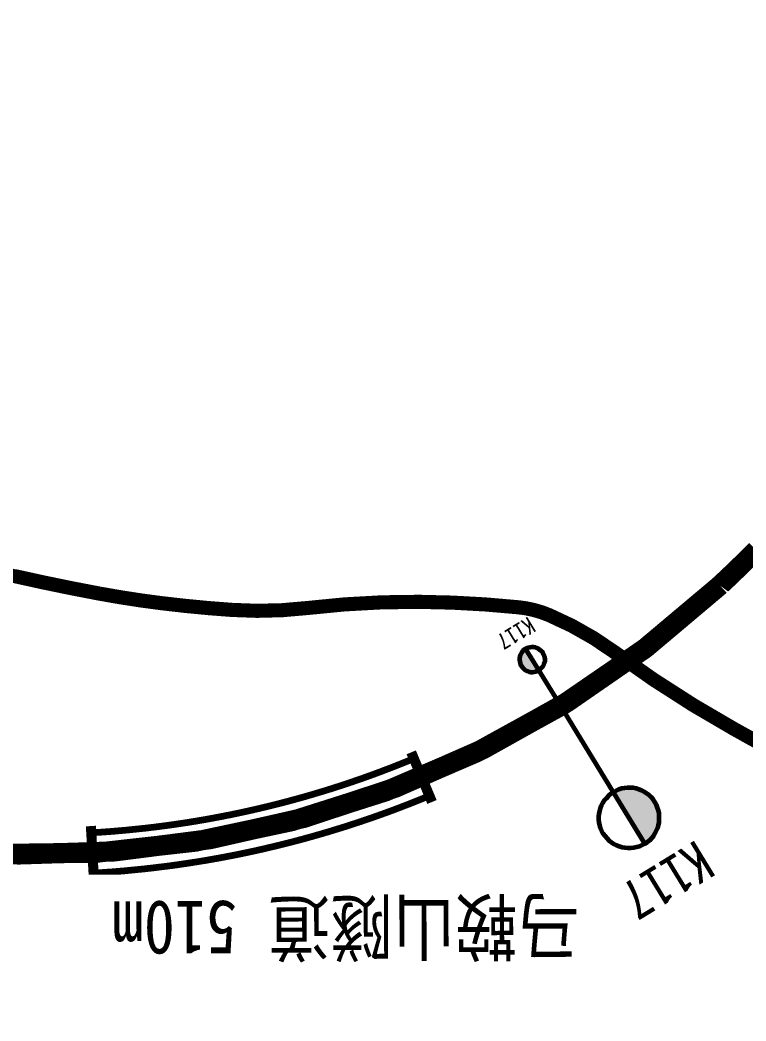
# Model space of a CAD drawing. Header units: millimetres. Extents: x 35376015 to 35425557, y 2978369 to 3016004.
# Drawn here: x 35411231 to 35412311, y 2981074 to 2982562 of the extents above; entities that cross this region are included whole.
import ezdxf
from ezdxf.enums import TextEntityAlignment as Align

# ---------------------------------------------------------------- set-up
doc = ezdxf.new("R2010")
doc.units = ezdxf.units.MM
doc.header["$XCLIPFRAME"] = 0
doc.linetypes.add('ACAD_ISO03W100', pattern=[30, 12, -18])
doc.linetypes.add('SuiDao_XUXIAN', pattern=[1.3, 1, -0.3])
for name, color, linetype, lineweight in [('station', 1, 'Continuous', 60), ('zhix', 5, 'Continuous', 30), ('隧道', 40, 'Continuous', 60)]:
    doc.layers.add(name, color=color, linetype=linetype, lineweight=lineweight)
doc.styles.add('GTF_XW', font='SIMHEI.TTF', dxfattribs={"width": 0.85})
doc.styles.add('ST', font='SIMHEI.TTF')
picture_1 = doc.add_image_def('image20.tif', size_in_pixel=(23972, 19046))

# ---------------------------------------------------------------- blocks, each defined once
blk = doc.blocks.new('公里标')
at = {"layer": 'station'}
h = blk.add_hatch(color=256, dxfattribs=at)
edge = h.paths.add_edge_path()
edge.add_arc((0, 13), 3, 90, 270)
edge.add_line((0, 10), (0, 16))
blk.add_line((0, 16), (0, 0), dxfattribs=at)
blk.add_lwpolyline([(0, 16, 1), (0, 10)], format="xyb", close=True, dxfattribs=at)
blk.add_lwpolyline([(0, 16, -1), (0, 10, -15.340907)], format="xyb", dxfattribs=at)

msp = doc.modelspace()

# ---------------------------------------------------------------- linework, layer by layer
at = {"color": 7, "linetype": 'ACAD_ISO03W100', "lineweight": 30, "ltscale": 2, "const_width": 20, "flags": 128}
msp.add_lwpolyline([(35418866.2, 2978379, 0.00408), (35418596.8, 2978693.1, 0.004791), (35418362.6, 2978956.6, 0.000354), (35418239.2, 2979092.6, 0.003996), (35418228.1, 2979104.6, 0.067922), (35418130.9, 2979183.4, 0.051225), (35417981.4, 2979254.5, 0.009162), (35417860.1, 2979295.1, 0.017071), (35417793.9, 2979313.4, 0.003191), (35417664.5, 2979343.7, -0.002779), (35417515.8, 2979378.4, -0.00539), (35417279.6, 2979437.5, 0.004922), (35417021.1, 2979502.5, 0.037663), (35416897.7, 2979522.6, -0.03128), (35416749, 2979544.8, -0.053256), (35416561.7, 2979606.3, -0.060444), (35416413, 2979696.4, -0.007588), (35416234.3, 2979841, 0.006847), (35416036.6, 2980001.5, 0.000269), (35415709.9, 2980259.1, -0.000284), (35415399.9, 2980503.6, -0.004911), (35414938.6, 2980875.2, 0.012423), (35414754, 2981019.3, 0.022839), (35414740, 2981028.8, 0.001543), (35414525.8, 2981158.3, 0.010641), (35414147.8, 2981374.4, 0.041104), (35414044.6, 2981420.1, 0.069015), (35413989.5, 2981431, 0.030578), (35413863.2, 2981430.6, 0.031152), (35413746.1, 2981415.8, 0.023526), (35413594.1, 2981379.3, 0.09893), (35413417.6, 2981287.4, -0.098334), (35413240.1, 2981194.7, -0.040735), (35413083.5, 2981162.4, -0.057251), (35412969.5, 2981161.5, -0.032707), (35412844.6, 2981183.2, -0.068284), (35412787.9, 2981205.4, -0.006478), (35412708.2, 2981251.4, -0.00631), (35412627.7, 2981300.6, -0.00711), (35412453, 2981413.9, 0.016112), (35412375, 2981462.5, 0.006031), (35412355.7, 2981473.4, -0.001887), (35412293.4, 2981507.8, -0.031059), (35412115.8, 2981621.9, 0.058562), (35412018.1, 2981677.2, 0.074558), (35411972.8, 2981688.8, 0.023372), (35411824.6, 2981696.9, 0.031359), (35411658.6, 2981687.7, -0.046373), (35411546.1, 2981684.9, -0.013686), (35411441.8, 2981694.8, -0.015348), (35411349.5, 2981709.1, -0.009765), (35411222.9, 2981735.2, -0.009876), (35411098.7, 2981765.9, -0.010304), (35410982.9, 2981799.6, -0.003732), (35410665.7, 2981901.5, -0.011102), (35410325.7, 2982022, -0.019593), (35410137.6, 2982102.1, -0.046253), (35410000.5, 2982183.1, 0.027806), (35409777.8, 2982325.9, 0.038888), (35409137, 2982625.4, -0.041892), (35408543.6, 2982907.1, -0.012072), (35408137.3, 2983156.8, 0.016325), (35407835.3, 2983338.9, 0.005319), (35407527.4, 2983506.8, -0.009278), (35407351.6, 2983604.5, -0.002427), (35407251.1, 2983663.4, -0.001072), (35407024.6, 2983798.5, -0.005689), (35406755.9, 2983963.7, -0.023674), (35406693.7, 2984007.1, -0.028773), (35406654.5, 2984041.2, 0.013707), (35406574.3, 2984115.1, 0.00911), (35406364.5, 2984291.5, 0.004021), (35405878.9, 2984678.5, 0.011893), (35405195.9, 2985188.2, 0.018313), (35404733, 2985492, 0.007204), (35404263.5, 2985766.8, 0.008684), (35403867, 2985982.4, 0.000159), (35403714.4, 2986061.8, 0.000046), (35403186.2, 2986336.7, 0.00152), (35402876.1, 2986496.8, -0.002619), (35402696.3, 2986590.2, -0.160091), (35402640.3, 2986648, -0.04925), (35402551.8, 2986887.9, -0.091163), (35402531.9, 2987160, 0.101587), (35402509, 2987404.2, 0.031939), (35402455.4, 2987546.6, 0.061238), (35402414, 2987614.6, 0.066056), (35402315.7, 2987710, 0.060611), (35402186.1, 2987783.8, 0.013787), (35402000.7, 2987855.4, 0.005566), (35401535.2, 2988014.8, 0.005933), (35401024.9, 2988176.6, 0.060875), (35400973.3, 2988185.6, 0.033224), (35400911.1, 2988184.7, 0.007665), (35400643, 2988158.9, 0.016593), (35400459.3, 2988132.1, -0.061093), (35400408.8, 2988129.3, -0.014976), (35400290.7, 2988140.6, 0.003437), (35399777.5, 2988202.1, 0.001665), (35399411.5, 2988242.1, -0.004914), (35399287.6, 2988256.5, -0.047131), (35399187.2, 2988278.8, -0.017709), (35398930.6, 2988372.2, -0.000111), (35398779.7, 2988433.3, -0.000064), (35398519.9, 2988538.6, -0.000203), (35398073.5, 2988719.8, -0.000406), (35397849.8, 2988811, -0.034138), (35397734.3, 2988867.6, -0.048797), (35397661.1, 2988920, -0.026938), (35397646.4, 2988934.4, -0.001673), (35397423.8, 2989177.9, -0.010211), (35396545.8, 2990185.3, -0.111617), (35396489.3, 2990295.5, -0.00203), (35396470.1, 2990371.7, -0.000724), (35396417.2, 2990585.7, -0.000368), (35396317.1, 2990994.7, -0.001366), (35396290.5, 2991105, -0.050222), (35396256.9, 2991355.6, 0.034229), (35396219.3, 2991724.2, 0.006561), (35396183.3, 2991919, 0.00586), (35396137.5, 2992136.1, 0.016024), (35396087.8, 2992329.3, 0.014863), (35396021.5, 2992533.9, 0.042162), (35395954.4, 2992681.1, 0.029286), (35395828.8, 2992876.9, 0.036503), (35395689.3, 2993042, 0.052275), (35395572.8, 2993138.4, 0.024574), (35395433.6, 2993221.5, 0.019092), (35395245.9, 2993312.3, 0.024727), (35395060.7, 2993382.7, -0.028974), (35394903.1, 2993444.1, -0.030124), (35394739.9, 2993531.1, -0.059007), (35394665.5, 2993589.7, -0.019376), (35394594.5, 2993666.5, -0.00622), (35394386, 2993916.4, -0.009421), (35394243.9, 2994098.1, 0.015545), (35394156.4, 2994207.2, 0.089106), (35394087.4, 2994263.6, -0.100465), (35394027.2, 2994315.2, -0.041655), (35394007, 2994346.1, -0.006432), (35393896.2, 2994557.5, -0.054681), (35393773.9, 2994881.5, 0.109516), (35393695, 2995037.1, 0.074144), (35393642, 2995085, 0.038132), (35393521.4, 2995152.6, 0.066069), (35393359.2, 2995203.2, -0.108378), (35393262.5, 2995242.6, -0.00503), (35393059.4, 2995385.3, 0.003045), (35392724.9, 2995622.4, 0.000083), (35392471.9, 2995799.2, 0.000059), (35392115.6, 2996048.2, 0.004384), (35391640.4, 2996374.1, 0.078102), (35391610.9, 2996387.8, 0.037746), (35391594.4, 2996391.3, 0.002429), (35391334.8, 2996423.8, 0.010506), (35390977.1, 2996459.3, -0.036858), (35390875.7, 2996474.8, -0.036605), (35390856.6, 2996480.7, -0.001586), (35390427.7, 2996649.4, -0.004242), (35389970.5, 2996835.4, -0.026615), (35389899.5, 2996869.6, -0.128736), (35389844.8, 2996921.2, -0.014134), (35389504.6, 2997503.2, -0.01943), (35389279, 2997956.3, 0.038686), (35389156.9, 2998179.6, 0.040491), (35389062.6, 2998301.5, 0.036033), (35388937.1, 2998420.6, 0.040561), (35388843, 2998485.8, 0.049283), (35388757.2, 2998524.7, 0.11391), (35388618.7, 2998538.8, -0.068335), (35388388.5, 2998541.3, -0.035603), (35388043.8, 2998617.8, -0.141206), (35387967.5, 2998666.7, -0.001923), (35387871.2, 2998777.3, -0.000521), (35387518, 2999187, -0.000038), (35386834.3, 2999982.1, -0.000524), (35386784.5, 3000040.2, -0.010134), (35386729.9, 3000106.6, 0.008509), (35386665.1, 3000186, 0.047512), (35386585.5, 3000263.8, -0.02445), (35386424.4, 3000407.4, -0.019729), (35386303.5, 3000536.1, -0.053437), (35386266.2, 3000589.8, -0.06379), (35386232.7, 3000675.2, -0.023074), (35386182.4, 3000922.8, -0.000356), (35386171.5, 3000993.1, -0.000949), (35386167.5, 3001019.5, -0.008757), (35386151, 3001144.1, 0.006075), (35386128.2, 3001323.9, 0.038373), (35386094.2, 3001479.6, 0.046036), (35386044.5, 3001602.9, 0.055767), (35385965.9, 3001721, 0.027631), (35385770.6, 3001929.1, 0.00608), (35385451.2, 3002226.5, 0.010585), (35385262.1, 3002391.1, 0.005944), (35385135.2, 3002494.4, -0.00606), (35385010.7, 3002595.7, -0.016777), (35384908.4, 3002687.2, -0.01359), (35384789.1, 3002807.5, -0.066178), (35384707.4, 3002921.6, -0.040011), (35384615.3, 3003133.8, -0.040444), (35384572.4, 3003302.9, -0.040658), (35384557.4, 3003475.8, -0.080631), (35384601.1, 3003753.8, 0.06217), (35384670.7, 3004111.2, 0.020666), (35384677.8, 3004374.9, 0.053226), (35384665.4, 3004476.8, 0.111514), (35384601.5, 3004609.5, -0.078745), (35384499.6, 3004789.9, -0.027664), (35384444, 3004968.6, -0.040755), (35384423.1, 3005093.9, -0.151895), (35384467.7, 3005295.3, 0.164071), (35384504.7, 3005483.3, 0.000046), (35384471.7, 3005734, 0.000043), (35384436.2, 3006002.5, 0.000006), (35384400, 3006276.9, -0.000003), (35384344.1, 3006700.5, -0.004654), (35384329, 3006823.7, -0.001802), (35384294, 3007142.5)], format="xyb", dxfattribs=at)
at = {"color": 7, "lineweight": 30, "const_width": 1}
for points in [[(35413411.3, 2981295.2, -0.098334), (35413237.3, 2981204.3, -0.040735), (35413082.3, 2981172.3, -0.057251), (35412970.6, 2981171.5, -0.032707), (35412847, 2981192.9, -0.068284), (35412792.8, 2981214.2, -0.006478), (35412713.3, 2981260, -0.00631), (35412633, 2981309.1, -0.00711), (35412458.6, 2981422.2, 0.016112), (35412380.1, 2981471.1, 0.006031), (35412360.5, 2981482.2, -0.001887), (35412298.3, 2981516.5, -0.031059), (35412121.7, 2981629.9, 0.058562), (35412022, 2981686.4, 0.074558), (35411973.8, 2981698.7, 0.023372), (35411824.7, 2981706.9, 0.031359), (35411657.4, 2981697.6, -0.046373), (35411546.7, 2981694.9, -0.013686), (35411443, 2981704.8, -0.015348), (35411351.4, 2981718.9, -0.009765), (35411225.1, 2981744.9, -0.009876)], [(35413423.8, 2981279.6, -0.098334), (35413242.9, 2981185.1, -0.040735), (35413084.7, 2981152.5, -0.057251), (35412968.5, 2981151.6, -0.032707), (35412842.3, 2981173.5, -0.068284), (35412783, 2981196.7, -0.006478), (35412703.1, 2981242.8, -0.00631), (35412622.3, 2981292.1, -0.00711), (35412447.5, 2981405.6, 0.016112), (35412370, 2981453.8, 0.006031), (35412350.9, 2981464.6, -0.001887), (35412288.6, 2981499.1, -0.031059), (35412109.9, 2981613.8, 0.058562), (35412014.2, 2981668, 0.074558), (35411971.8, 2981678.8, 0.023372), (35411824.6, 2981686.9, 0.031359), (35411659.8, 2981677.8, -0.046373), (35411545.4, 2981674.9, -0.013686), (35411440.6, 2981684.9, -0.015348), (35411347.7, 2981699.2, -0.009765), (35411220.7, 2981725.4, -0.009876)]]:
    msp.add_lwpolyline(points, format="xyb", dxfattribs=at)
at = {"layer": 'zhix', "color": 1, "const_width": 30, "flags": 128}
msp.add_lwpolyline([(35412326.5, 2981773.9), (35412325.8, 2981773.2), (35412325.1, 2981772.4), (35412324.4, 2981771.7), (35412323.7, 2981771), (35412323, 2981770.3), (35412322.3, 2981769.6), (35412321.5, 2981768.9), (35412320.8, 2981768.2), (35412320.1, 2981767.5), (35412319.4, 2981766.8), (35412318.7, 2981766.1), (35412318, 2981765.4), (35412317.3, 2981764.7), (35412316.6, 2981764), (35412315.9, 2981763.3), (35412315.2, 2981762.6), (35412314.5, 2981761.9), (35412313.7, 2981761.2), (35412313, 2981760.5), (35412312.3, 2981759.8), (35412311.6, 2981759), (35412310.9, 2981758.3), (35412310.2, 2981757.6), (35412309.5, 2981756.9), (35412308.8, 2981756.2), (35412308, 2981755.5), (35412307.3, 2981754.8), (35412306.6, 2981754.1), (35412305.9, 2981753.4), (35412305.2, 2981752.7), (35412304.5, 2981752), (35412303.8, 2981751.3), (35412303, 2981750.6), (35412302.3, 2981749.9), (35412301.6, 2981749.3), (35412300.9, 2981748.6), (35412300.2, 2981747.9), (35412299.5, 2981747.2), (35412298.7, 2981746.5), (35412298, 2981745.8), (35412297.3, 2981745.1), (35412296.6, 2981744.4), (35412295.9, 2981743.7), (35412295.1, 2981743), (35412294.4, 2981742.3), (35412293.7, 2981741.6), (35412293, 2981740.9), (35412292.3, 2981740.2), (35412291.5, 2981739.5), (35412290.8, 2981738.8), (35412290.1, 2981738.1), (35412289.4, 2981737.4), (35412288.7, 2981736.8), (35412287.9, 2981736.1), (35412287.2, 2981735.4), (35412286.5, 2981734.7), (35412285.8, 2981734), (35412285, 2981733.3), (35412284.3, 2981732.6), (35412283.6, 2981731.9), (35412282.9, 2981731.2), (35412282.1, 2981730.6), (35412281.4, 2981729.9), (35412280.7, 2981729.2), (35412279.9, 2981728.5), (35412279.2, 2981727.8), (35412278.5, 2981727.1), (35412277.8, 2981726.5), (35412277, 2981725.8), (35412276.3, 2981725.1), (35412275.6, 2981724.4), (35412274.8, 2981723.7), (35412274.1, 2981723), (35412273.4, 2981722.4), (35412272.6, 2981721.7), (35412272.3, 2981721.3, -0.302444), (35410631.1, 2981455.6)], format="xyb", dxfattribs=at)
at = {"layer": 'zhix', "color": 5, "const_width": 30, "flags": 128}
msp.add_lwpolyline([(35412326.5, 2981773.9), (35412325.8, 2981773.2), (35412325.1, 2981772.4), (35412324.4, 2981771.7), (35412323.7, 2981771), (35412323, 2981770.3), (35412322.3, 2981769.6), (35412321.5, 2981768.9), (35412320.8, 2981768.2), (35412320.1, 2981767.5), (35412319.4, 2981766.8), (35412318.7, 2981766.1), (35412318, 2981765.4), (35412317.3, 2981764.7), (35412316.6, 2981764), (35412315.9, 2981763.3), (35412315.2, 2981762.6), (35412314.5, 2981761.9), (35412313.7, 2981761.2), (35412313, 2981760.5), (35412312.3, 2981759.8), (35412311.6, 2981759), (35412310.9, 2981758.3), (35412310.2, 2981757.6), (35412309.5, 2981756.9), (35412308.8, 2981756.2), (35412308, 2981755.5), (35412307.3, 2981754.8), (35412306.6, 2981754.1), (35412305.9, 2981753.4), (35412305.2, 2981752.7), (35412304.5, 2981752), (35412303.8, 2981751.3), (35412303, 2981750.6), (35412302.3, 2981749.9), (35412301.6, 2981749.3), (35412300.9, 2981748.6), (35412300.2, 2981747.9), (35412299.5, 2981747.2), (35412298.7, 2981746.5), (35412298, 2981745.8), (35412297.3, 2981745.1), (35412296.6, 2981744.4), (35412295.9, 2981743.7), (35412295.1, 2981743), (35412294.4, 2981742.3), (35412293.7, 2981741.6), (35412293, 2981740.9), (35412292.3, 2981740.2), (35412291.5, 2981739.5), (35412290.8, 2981738.8), (35412290.1, 2981738.1), (35412289.4, 2981737.4), (35412288.7, 2981736.8), (35412287.9, 2981736.1), (35412287.2, 2981735.4), (35412286.5, 2981734.7), (35412285.8, 2981734), (35412285, 2981733.3), (35412284.3, 2981732.6), (35412283.6, 2981731.9), (35412282.9, 2981731.2), (35412282.1, 2981730.6), (35412281.4, 2981729.9), (35412280.7, 2981729.2), (35412279.9, 2981728.5), (35412279.2, 2981727.8), (35412278.5, 2981727.1), (35412277.8, 2981726.5), (35412277, 2981725.8), (35412276.3, 2981725.1), (35412275.6, 2981724.4), (35412274.8, 2981723.7), (35412274.1, 2981723), (35412273.4, 2981722.4), (35412272.6, 2981721.7), (35412272.3, 2981721.3, -0.294471), (35410671.3, 2981438)], format="xyb", dxfattribs=at)
at = {"layer": '隧道', "color": 68, "const_width": 10, "flags": 128}
for points in [[(35411830.8, 2981437.1), (35411817.3, 2981469.4), (35411812.7, 2981467.5), (35411826.2, 2981435.2)], [(35411830.8, 2981437.1), (35411844.3, 2981404.8), (35411839.7, 2981402.9), (35411826.2, 2981435.2)], [(35411336.2, 2981323.4), (35411334.2, 2981358.3), (35411339.2, 2981358.6), (35411341.2, 2981323.6)], [(35411336.2, 2981323.4), (35411338.2, 2981288.4), (35411343.1, 2981288.7), (35411341.2, 2981323.6)]]:
    msp.add_lwpolyline(points, dxfattribs=at)
at = {"layer": '隧道', "color": 68, "linetype": 'SuiDao_XUXIAN', "ltscale": 50, "const_width": 10, "flags": 128}
for points in [[(35411819.2, 2981464.8), (35411818.3, 2981464.4), (35411817.4, 2981464.1), (35411816.5, 2981463.7), (35411815.6, 2981463.3), (35411814.7, 2981462.9), (35411813.8, 2981462.6), (35411812.9, 2981462.2), (35411812, 2981461.8), (35411811.1, 2981461.4), (35411810.2, 2981461.1), (35411809.3, 2981460.7), (35411808.4, 2981460.3), (35411807.5, 2981459.9), (35411806.6, 2981459.6), (35411805.7, 2981459.2), (35411804.7, 2981458.8), (35411803.8, 2981458.5), (35411802.9, 2981458.1), (35411802, 2981457.7), (35411801.1, 2981457.4), (35411800.2, 2981457), (35411799.3, 2981456.6), (35411798.4, 2981456.3), (35411797.5, 2981455.9), (35411796.6, 2981455.5), (35411795.7, 2981455.2), (35411794.7, 2981454.8), (35411793.8, 2981454.5), (35411792.9, 2981454.1), (35411792, 2981453.7), (35411791.1, 2981453.4), (35411790.2, 2981453), (35411789.3, 2981452.7), (35411788.4, 2981452.3), (35411787.5, 2981451.9), (35411786.5, 2981451.6), (35411785.6, 2981451.2), (35411784.7, 2981450.9), (35411783.8, 2981450.5), (35411782.9, 2981450.2), (35411782, 2981449.8), (35411781.1, 2981449.5), (35411780.1, 2981449.1), (35411779.2, 2981448.8), (35411778.3, 2981448.4), (35411777.4, 2981448.1), (35411776.5, 2981447.7), (35411775.6, 2981447.4), (35411774.6, 2981447), (35411773.7, 2981446.7), (35411772.8, 2981446.3), (35411771.9, 2981446), (35411771, 2981445.6), (35411770.1, 2981445.3), (35411769.1, 2981444.9), (35411768.2, 2981444.6), (35411767.3, 2981444.2), (35411766.4, 2981443.9), (35411765.5, 2981443.6), (35411764.6, 2981443.2), (35411763.6, 2981442.9), (35411762.7, 2981442.5), (35411761.8, 2981442.2), (35411760.9, 2981441.9), (35411760, 2981441.5), (35411759, 2981441.2), (35411758.1, 2981440.8), (35411757.2, 2981440.5), (35411756.3, 2981440.2), (35411755.4, 2981439.8), (35411754.4, 2981439.5), (35411753.5, 2981439.2), (35411752.6, 2981438.8), (35411751.7, 2981438.5), (35411750.8, 2981438.2), (35411749.8, 2981437.8), (35411748.9, 2981437.5), (35411748, 2981437.2), (35411747.1, 2981436.8), (35411746.1, 2981436.5), (35411745.2, 2981436.2), (35411744.3, 2981435.8), (35411743.4, 2981435.5), (35411742.5, 2981435.2), (35411741.5, 2981434.9), (35411740.6, 2981434.5), (35411739.7, 2981434.2), (35411738.8, 2981433.9), (35411737.8, 2981433.6), (35411736.9, 2981433.2), (35411736, 2981432.9), (35411735.1, 2981432.6), (35411734.1, 2981432.3), (35411733.2, 2981432), (35411732.3, 2981431.6), (35411731.3, 2981431.3), (35411730.4, 2981431), (35411729.5, 2981430.7), (35411728.6, 2981430.4), (35411727.6, 2981430), (35411726.7, 2981429.7), (35411725.8, 2981429.4), (35411724.9, 2981429.1), (35411723.9, 2981428.8), (35411723, 2981428.5), (35411722.1, 2981428.2), (35411721.1, 2981427.8), (35411720.2, 2981427.5), (35411719.3, 2981427.2), (35411718.4, 2981426.9), (35411717.4, 2981426.6), (35411716.5, 2981426.3), (35411715.6, 2981426), (35411714.6, 2981425.7), (35411713.7, 2981425.4), (35411712.8, 2981425), (35411711.8, 2981424.7), (35411710.9, 2981424.4), (35411710, 2981424.1), (35411709.1, 2981423.8), (35411708.1, 2981423.5), (35411707.2, 2981423.2), (35411706.3, 2981422.9), (35411705.3, 2981422.6), (35411704.4, 2981422.3), (35411703.5, 2981422), (35411702.5, 2981421.7), (35411701.6, 2981421.4), (35411700.7, 2981421.1), (35411699.7, 2981420.8), (35411698.8, 2981420.5), (35411697.9, 2981420.2), (35411696.9, 2981419.9), (35411696, 2981419.6), (35411695.1, 2981419.3), (35411694.1, 2981419), (35411693.2, 2981418.7), (35411692.3, 2981418.4), (35411691.3, 2981418.1), (35411690.4, 2981417.9), (35411689.4, 2981417.6), (35411688.5, 2981417.3), (35411687.6, 2981417), (35411686.6, 2981416.7), (35411685.7, 2981416.4), (35411684.8, 2981416.1), (35411683.8, 2981415.8), (35411682.9, 2981415.5), (35411682, 2981415.3), (35411681, 2981415), (35411680.1, 2981414.7), (35411679.1, 2981414.4), (35411678.2, 2981414.1), (35411677.3, 2981413.8), (35411676.3, 2981413.5), (35411675.4, 2981413.3), (35411674.5, 2981413), (35411673.5, 2981412.7), (35411672.6, 2981412.4), (35411671.6, 2981412.1), (35411670.7, 2981411.9), (35411669.8, 2981411.6), (35411668.8, 2981411.3), (35411667.9, 2981411), (35411666.9, 2981410.7), (35411666, 2981410.5), (35411665.1, 2981410.2), (35411664.1, 2981409.9), (35411663.2, 2981409.6), (35411662.2, 2981409.4), (35411661.3, 2981409.1), (35411660.4, 2981408.8), (35411659.4, 2981408.6), (35411658.5, 2981408.3), (35411657.5, 2981408), (35411656.6, 2981407.7), (35411655.6, 2981407.5), (35411654.7, 2981407.2), (35411653.8, 2981406.9), (35411652.8, 2981406.7), (35411651.9, 2981406.4), (35411650.9, 2981406.1), (35411650, 2981405.9), (35411649, 2981405.6), (35411648.1, 2981405.3), (35411647.2, 2981405.1), (35411646.2, 2981404.8), (35411645.3, 2981404.6), (35411644.3, 2981404.3), (35411643.4, 2981404), (35411642.4, 2981403.8), (35411641.5, 2981403.5), (35411640.5, 2981403.3), (35411639.6, 2981403), (35411638.7, 2981402.7), (35411637.7, 2981402.5), (35411636.8, 2981402.2), (35411635.8, 2981402), (35411634.9, 2981401.7), (35411633.9, 2981401.5), (35411633, 2981401.2), (35411632, 2981400.9), (35411631.1, 2981400.7), (35411630.1, 2981400.4), (35411629.2, 2981400.2), (35411628.2, 2981399.9), (35411627.3, 2981399.7), (35411626.3, 2981399.4), (35411625.4, 2981399.2), (35411624.5, 2981398.9), (35411623.5, 2981398.7), (35411622.6, 2981398.4), (35411621.6, 2981398.2), (35411620.7, 2981398), (35411619.7, 2981397.7), (35411618.8, 2981397.5), (35411617.8, 2981397.2), (35411616.9, 2981397), (35411615.9, 2981396.7), (35411615, 2981396.5), (35411614, 2981396.2), (35411613.1, 2981396), (35411612.1, 2981395.8), (35411611.2, 2981395.5), (35411610.2, 2981395.3), (35411609.3, 2981395), (35411608.3, 2981394.8), (35411607.4, 2981394.6), (35411606.4, 2981394.3), (35411605.5, 2981394.1), (35411604.5, 2981393.9), (35411603.6, 2981393.6), (35411602.6, 2981393.4), (35411601.7, 2981393.2), (35411600.7, 2981392.9), (35411599.7, 2981392.7), (35411598.8, 2981392.5), (35411597.8, 2981392.2), (35411596.9, 2981392), (35411595.9, 2981391.8), (35411595, 2981391.5), (35411594, 2981391.3), (35411593.1, 2981391.1), (35411592.1, 2981390.9), (35411591.2, 2981390.6), (35411590.2, 2981390.4), (35411589.3, 2981390.2), (35411588.3, 2981390), (35411587.4, 2981389.7), (35411586.4, 2981389.5), (35411585.4, 2981389.3), (35411584.5, 2981389.1), (35411583.5, 2981388.9), (35411582.6, 2981388.6), (35411581.6, 2981388.4), (35411580.7, 2981388.2), (35411579.7, 2981388), (35411578.8, 2981387.8), (35411577.8, 2981387.5), (35411576.9, 2981387.3), (35411575.9, 2981387.1), (35411574.9, 2981386.9), (35411574, 2981386.7), (35411573, 2981386.5), (35411572.1, 2981386.2), (35411571.1, 2981386), (35411570.2, 2981385.8), (35411569.2, 2981385.6), (35411568.2, 2981385.4), (35411567.3, 2981385.2), (35411566.3, 2981385), (35411565.4, 2981384.8), (35411564.4, 2981384.6), (35411563.5, 2981384.4), (35411562.5, 2981384.1), (35411561.5, 2981383.9), (35411560.6, 2981383.7), (35411559.6, 2981383.5), (35411558.7, 2981383.3), (35411557.7, 2981383.1), (35411556.7, 2981382.9), (35411555.8, 2981382.7), (35411554.8, 2981382.5), (35411553.9, 2981382.3), (35411552.9, 2981382.1), (35411552, 2981381.9), (35411551, 2981381.7), (35411550, 2981381.5), (35411549.1, 2981381.3), (35411548.1, 2981381.1), (35411547.2, 2981380.9), (35411546.2, 2981380.7), (35411545.2, 2981380.5), (35411544.3, 2981380.3), (35411543.3, 2981380.1), (35411542.4, 2981379.9), (35411541.4, 2981379.7), (35411540.4, 2981379.6), (35411539.5, 2981379.4), (35411538.5, 2981379.2), (35411537.5, 2981379), (35411536.6, 2981378.8), (35411535.6, 2981378.6), (35411534.7, 2981378.4), (35411533.7, 2981378.2), (35411532.7, 2981378), (35411531.8, 2981377.8), (35411530.8, 2981377.7), (35411529.9, 2981377.5), (35411528.9, 2981377.3), (35411527.9, 2981377.1), (35411527, 2981376.9), (35411526, 2981376.7), (35411525, 2981376.6), (35411524.1, 2981376.4), (35411523.1, 2981376.2), (35411522.1, 2981376), (35411521.2, 2981375.8), (35411520.2, 2981375.7), (35411519.3, 2981375.5), (35411518.3, 2981375.3), (35411517.3, 2981375.1), (35411516.4, 2981374.9), (35411515.4, 2981374.8), (35411514.4, 2981374.6), (35411513.5, 2981374.4), (35411512.5, 2981374.2), (35411511.5, 2981374.1), (35411510.6, 2981373.9), (35411509.6, 2981373.7), (35411508.7, 2981373.6), (35411507.7, 2981373.4), (35411506.7, 2981373.2), (35411505.8, 2981373), (35411504.8, 2981372.9), (35411503.8, 2981372.7), (35411502.9, 2981372.5), (35411501.9, 2981372.4), (35411500.9, 2981372.2), (35411500, 2981372), (35411499, 2981371.9), (35411498, 2981371.7), (35411497.1, 2981371.6), (35411496.1, 2981371.4), (35411495.1, 2981371.2), (35411494.2, 2981371.1), (35411493.2, 2981370.9), (35411492.2, 2981370.7), (35411491.3, 2981370.6), (35411490.3, 2981370.4), (35411489.3, 2981370.3), (35411488.4, 2981370.1), (35411487.4, 2981370), (35411486.4, 2981369.8), (35411485.5, 2981369.6), (35411484.5, 2981369.5), (35411483.5, 2981369.3), (35411482.6, 2981369.2), (35411481.6, 2981369), (35411480.6, 2981368.9), (35411479.7, 2981368.7), (35411478.7, 2981368.6), (35411477.7, 2981368.4), (35411476.7, 2981368.3), (35411475.8, 2981368.1), (35411474.8, 2981368), (35411473.8, 2981367.8), (35411472.9, 2981367.7), (35411471.9, 2981367.5), (35411470.9, 2981367.4), (35411470, 2981367.2), (35411469, 2981367.1), (35411468, 2981366.9), (35411467.1, 2981366.8), (35411466.1, 2981366.7), (35411465.1, 2981366.5), (35411464.1, 2981366.4), (35411463.2, 2981366.2), (35411462.2, 2981366.1), (35411461.2, 2981366), (35411460.3, 2981365.8), (35411459.3, 2981365.7), (35411458.3, 2981365.5), (35411457.4, 2981365.4), (35411456.4, 2981365.3), (35411455.4, 2981365.1), (35411454.4, 2981365), (35411453.5, 2981364.9), (35411452.5, 2981364.7), (35411451.5, 2981364.6), (35411450.6, 2981364.5), (35411449.6, 2981364.3), (35411448.6, 2981364.2), (35411447.7, 2981364.1), (35411446.7, 2981363.9), (35411445.7, 2981363.8), (35411444.7, 2981363.7), (35411443.8, 2981363.5), (35411442.8, 2981363.4), (35411441.8, 2981363.3), (35411440.8, 2981363.2), (35411439.9, 2981363), (35411438.9, 2981362.9), (35411437.9, 2981362.8), (35411437, 2981362.7), (35411436, 2981362.5), (35411435, 2981362.4), (35411434, 2981362.3), (35411433.1, 2981362.2), (35411432.1, 2981362.1), (35411431.1, 2981361.9), (35411430.2, 2981361.8), (35411429.2, 2981361.7), (35411428.2, 2981361.6), (35411427.2, 2981361.5), (35411426.3, 2981361.4), (35411425.3, 2981361.2), (35411424.3, 2981361.1), (35411423.3, 2981361), (35411422.4, 2981360.9), (35411421.4, 2981360.8), (35411420.4, 2981360.7), (35411419.4, 2981360.6), (35411418.5, 2981360.4), (35411417.5, 2981360.3), (35411416.5, 2981360.2), (35411415.6, 2981360.1), (35411414.6, 2981360), (35411413.6, 2981359.9), (35411412.6, 2981359.8), (35411411.7, 2981359.7), (35411410.7, 2981359.6), (35411409.7, 2981359.5), (35411408.7, 2981359.4), (35411407.8, 2981359.3), (35411406.8, 2981359.2), (35411405.8, 2981359.1), (35411404.8, 2981359), (35411403.9, 2981358.9), (35411402.9, 2981358.8), (35411401.9, 2981358.7), (35411400.9, 2981358.6), (35411400, 2981358.5), (35411399, 2981358.4), (35411398, 2981358.3), (35411397, 2981358.2), (35411396.1, 2981358.1), (35411395.1, 2981358), (35411394.1, 2981357.9), (35411393.1, 2981357.8), (35411392.2, 2981357.7), (35411391.2, 2981357.6), (35411390.2, 2981357.5), (35411389.2, 2981357.4), (35411388.3, 2981357.3), (35411387.3, 2981357.2), (35411386.3, 2981357.1), (35411385.3, 2981357), (35411384.4, 2981357), (35411383.4, 2981356.9), (35411382.4, 2981356.8), (35411381.4, 2981356.7), (35411380.4, 2981356.6), (35411379.5, 2981356.5), (35411378.5, 2981356.4), (35411377.5, 2981356.4), (35411376.5, 2981356.3), (35411375.6, 2981356.2), (35411374.6, 2981356.1), (35411373.6, 2981356), (35411372.6, 2981355.9), (35411371.7, 2981355.9), (35411370.7, 2981355.8), (35411369.7, 2981355.7), (35411368.7, 2981355.6), (35411367.8, 2981355.6), (35411366.8, 2981355.5), (35411365.8, 2981355.4), (35411364.8, 2981355.3), (35411363.8, 2981355.3), (35411362.9, 2981355.2), (35411361.9, 2981355.1), (35411360.9, 2981355), (35411359.9, 2981355), (35411359, 2981354.9), (35411358, 2981354.8), (35411357, 2981354.7), (35411356, 2981354.7), (35411355, 2981354.6), (35411354.1, 2981354.5), (35411353.1, 2981354.5), (35411352.1, 2981354.4), (35411351.1, 2981354.3), (35411350.2, 2981354.3), (35411349.2, 2981354.2), (35411348.2, 2981354.1), (35411347.2, 2981354.1), (35411346.2, 2981354), (35411345.3, 2981354), (35411344.3, 2981353.9), (35411343.3, 2981353.8), (35411342.3, 2981353.8), (35411341.4, 2981353.7), (35411340.4, 2981353.7), (35411339.4, 2981353.6), (35411338.4, 2981353.5), (35411337.4, 2981353.5), (35411336.5, 2981353.4), (35411335.5, 2981353.4), (35411334.5, 2981353.3)], [(35411842.4, 2981409.5), (35411841.5, 2981409.1), (35411840.5, 2981408.7), (35411839.6, 2981408.3), (35411838.6, 2981407.9), (35411837.7, 2981407.5), (35411836.7, 2981407.1), (35411835.8, 2981406.7), (35411834.9, 2981406.3), (35411833.9, 2981405.9), (35411833, 2981405.6), (35411832, 2981405.2), (35411831.1, 2981404.8), (35411830.1, 2981404.4), (35411829.2, 2981404), (35411828.3, 2981403.6), (35411827.3, 2981403.2), (35411826.4, 2981402.9), (35411825.4, 2981402.5), (35411824.5, 2981402.1), (35411823.5, 2981401.7), (35411822.6, 2981401.3), (35411821.6, 2981401), (35411820.7, 2981400.6), (35411819.7, 2981400.2), (35411818.8, 2981399.8), (35411817.8, 2981399.4), (35411816.9, 2981399.1), (35411815.9, 2981398.7), (35411815, 2981398.3), (35411814, 2981397.9), (35411813.1, 2981397.6), (35411812.2, 2981397.2), (35411811.2, 2981396.8), (35411810.3, 2981396.4), (35411809.3, 2981396.1), (35411808.4, 2981395.7), (35411807.4, 2981395.3), (35411806.5, 2981395), (35411805.5, 2981394.6), (35411804.5, 2981394.2), (35411803.6, 2981393.9), (35411802.6, 2981393.5), (35411801.7, 2981393.1), (35411800.7, 2981392.8), (35411799.8, 2981392.4), (35411798.8, 2981392), (35411797.9, 2981391.7), (35411796.9, 2981391.3), (35411796, 2981390.9), (35411795, 2981390.6), (35411794.1, 2981390.2), (35411793.1, 2981389.8), (35411792.2, 2981389.5), (35411791.2, 2981389.1), (35411790.3, 2981388.8), (35411789.3, 2981388.4), (35411788.3, 2981388.1), (35411787.4, 2981387.7), (35411786.4, 2981387.3), (35411785.5, 2981387), (35411784.5, 2981386.6), (35411783.6, 2981386.3), (35411782.6, 2981385.9), (35411781.7, 2981385.6), (35411780.7, 2981385.2), (35411779.7, 2981384.9), (35411778.8, 2981384.5), (35411777.8, 2981384.2), (35411776.9, 2981383.8), (35411775.9, 2981383.5), (35411774.9, 2981383.1), (35411774, 2981382.8), (35411773, 2981382.4), (35411772.1, 2981382.1), (35411771.1, 2981381.7), (35411770.2, 2981381.4), (35411769.2, 2981381), (35411768.2, 2981380.7), (35411767.3, 2981380.3), (35411766.3, 2981380), (35411765.3, 2981379.7), (35411764.4, 2981379.3), (35411763.4, 2981379), (35411762.5, 2981378.6), (35411761.5, 2981378.3), (35411760.5, 2981378), (35411759.6, 2981377.6), (35411758.6, 2981377.3), (35411757.7, 2981376.9), (35411756.7, 2981376.6), (35411755.7, 2981376.3), (35411754.8, 2981375.9), (35411753.8, 2981375.6), (35411752.8, 2981375.3), (35411751.9, 2981374.9), (35411750.9, 2981374.6), (35411749.9, 2981374.3), (35411749, 2981373.9), (35411748, 2981373.6), (35411747.1, 2981373.3), (35411746.1, 2981372.9), (35411745.1, 2981372.6), (35411744.2, 2981372.3), (35411743.2, 2981372), (35411742.2, 2981371.6), (35411741.3, 2981371.3), (35411740.3, 2981371), (35411739.3, 2981370.6), (35411738.4, 2981370.3), (35411737.4, 2981370), (35411736.4, 2981369.7), (35411735.5, 2981369.4), (35411734.5, 2981369), (35411733.5, 2981368.7), (35411732.5, 2981368.4), (35411731.6, 2981368.1), (35411730.6, 2981367.8), (35411729.6, 2981367.4), (35411728.7, 2981367.1), (35411727.7, 2981366.8), (35411726.7, 2981366.5), (35411725.8, 2981366.2), (35411724.8, 2981365.9), (35411723.8, 2981365.5), (35411722.9, 2981365.2), (35411721.9, 2981364.9), (35411720.9, 2981364.6), (35411719.9, 2981364.3), (35411719, 2981364), (35411718, 2981363.7), (35411717, 2981363.3), (35411716.1, 2981363), (35411715.1, 2981362.7), (35411714.1, 2981362.4), (35411713.1, 2981362.1), (35411712.2, 2981361.8), (35411711.2, 2981361.5), (35411710.2, 2981361.2), (35411709.2, 2981360.9), (35411708.3, 2981360.6), (35411707.3, 2981360.3), (35411706.3, 2981360), (35411705.4, 2981359.7), (35411704.4, 2981359.4), (35411703.4, 2981359.1), (35411702.4, 2981358.8), (35411701.5, 2981358.5), (35411700.5, 2981358.2), (35411699.5, 2981357.9), (35411698.5, 2981357.6), (35411697.6, 2981357.3), (35411696.6, 2981357), (35411695.6, 2981356.7), (35411694.6, 2981356.4), (35411693.6, 2981356.1), (35411692.7, 2981355.8), (35411691.7, 2981355.5), (35411690.7, 2981355.2), (35411689.7, 2981354.9), (35411688.8, 2981354.6), (35411687.8, 2981354.3), (35411686.8, 2981354.1), (35411685.8, 2981353.8), (35411684.8, 2981353.5), (35411683.9, 2981353.2), (35411682.9, 2981352.9), (35411681.9, 2981352.6), (35411680.9, 2981352.3), (35411680, 2981352), (35411679, 2981351.8), (35411678, 2981351.5), (35411677, 2981351.2), (35411676, 2981350.9), (35411675.1, 2981350.6), (35411674.1, 2981350.3), (35411673.1, 2981350.1), (35411672.1, 2981349.8), (35411671.1, 2981349.5), (35411670.2, 2981349.2), (35411669.2, 2981348.9), (35411668.2, 2981348.7), (35411667.2, 2981348.4), (35411666.2, 2981348.1), (35411665.2, 2981347.8), (35411664.3, 2981347.6), (35411663.3, 2981347.3), (35411662.3, 2981347), (35411661.3, 2981346.7), (35411660.3, 2981346.5), (35411659.3, 2981346.2), (35411658.4, 2981345.9), (35411657.4, 2981345.7), (35411656.4, 2981345.4), (35411655.4, 2981345.1), (35411654.4, 2981344.8), (35411653.4, 2981344.6), (35411652.5, 2981344.3), (35411651.5, 2981344), (35411650.5, 2981343.8), (35411649.5, 2981343.5), (35411648.5, 2981343.2), (35411647.5, 2981343), (35411646.6, 2981342.7), (35411645.6, 2981342.5), (35411644.6, 2981342.2), (35411643.6, 2981341.9), (35411642.6, 2981341.7), (35411641.6, 2981341.4), (35411640.6, 2981341.2), (35411639.6, 2981340.9), (35411638.7, 2981340.6), (35411637.7, 2981340.4), (35411636.7, 2981340.1), (35411635.7, 2981339.9), (35411634.7, 2981339.6), (35411633.7, 2981339.4), (35411632.7, 2981339.1), (35411631.7, 2981338.8), (35411630.8, 2981338.6), (35411629.8, 2981338.3), (35411628.8, 2981338.1), (35411627.8, 2981337.8), (35411626.8, 2981337.6), (35411625.8, 2981337.3), (35411624.8, 2981337.1), (35411623.8, 2981336.8), (35411622.8, 2981336.6), (35411621.9, 2981336.4), (35411620.9, 2981336.1), (35411619.9, 2981335.9), (35411618.9, 2981335.6), (35411617.9, 2981335.4), (35411616.9, 2981335.1), (35411615.9, 2981334.9), (35411614.9, 2981334.6), (35411613.9, 2981334.4), (35411612.9, 2981334.2), (35411612, 2981333.9), (35411611, 2981333.7), (35411610, 2981333.4), (35411609, 2981333.2), (35411608, 2981333), (35411607, 2981332.7), (35411606, 2981332.5), (35411605, 2981332.3), (35411604, 2981332), (35411603, 2981331.8), (35411602, 2981331.6), (35411601, 2981331.3), (35411600, 2981331.1), (35411599.1, 2981330.9), (35411598.1, 2981330.6), (35411597.1, 2981330.4), (35411596.1, 2981330.2), (35411595.1, 2981329.9), (35411594.1, 2981329.7), (35411593.1, 2981329.5), (35411592.1, 2981329.3), (35411591.1, 2981329), (35411590.1, 2981328.8), (35411589.1, 2981328.6), (35411588.1, 2981328.4), (35411587.1, 2981328.1), (35411586.1, 2981327.9), (35411585.1, 2981327.7), (35411584.1, 2981327.5), (35411583.1, 2981327.2), (35411582.1, 2981327), (35411581.1, 2981326.8), (35411580.2, 2981326.6), (35411579.2, 2981326.4), (35411578.2, 2981326.1), (35411577.2, 2981325.9), (35411576.2, 2981325.7), (35411575.2, 2981325.5), (35411574.2, 2981325.3), (35411573.2, 2981325.1), (35411572.2, 2981324.9), (35411571.2, 2981324.6), (35411570.2, 2981324.4), (35411569.2, 2981324.2), (35411568.2, 2981324), (35411567.2, 2981323.8), (35411566.2, 2981323.6), (35411565.2, 2981323.4), (35411564.2, 2981323.2), (35411563.2, 2981323), (35411562.2, 2981322.8), (35411561.2, 2981322.5), (35411560.2, 2981322.3), (35411559.2, 2981322.1), (35411558.2, 2981321.9), (35411557.2, 2981321.7), (35411556.2, 2981321.5), (35411555.2, 2981321.3), (35411554.2, 2981321.1), (35411553.2, 2981320.9), (35411552.2, 2981320.7), (35411551.2, 2981320.5), (35411550.2, 2981320.3), (35411549.2, 2981320.1), (35411548.2, 2981319.9), (35411547.2, 2981319.7), (35411546.2, 2981319.5), (35411545.2, 2981319.3), (35411544.2, 2981319.1), (35411543.2, 2981318.9), (35411542.2, 2981318.8), (35411541.2, 2981318.6), (35411540.2, 2981318.4), (35411539.2, 2981318.2), (35411538.2, 2981318), (35411537.2, 2981317.8), (35411536.2, 2981317.6), (35411535.2, 2981317.4), (35411534.2, 2981317.2), (35411533.2, 2981317), (35411532.2, 2981316.9), (35411531.2, 2981316.7), (35411530.2, 2981316.5), (35411529.2, 2981316.3), (35411528.2, 2981316.1), (35411527.2, 2981315.9), (35411526.2, 2981315.7), (35411525.1, 2981315.6), (35411524.1, 2981315.4), (35411523.1, 2981315.2), (35411522.1, 2981315), (35411521.1, 2981314.8), (35411520.1, 2981314.7), (35411519.1, 2981314.5), (35411518.1, 2981314.3), (35411517.1, 2981314.1), (35411516.1, 2981313.9), (35411515.1, 2981313.8), (35411514.1, 2981313.6), (35411513.1, 2981313.4), (35411512.1, 2981313.3), (35411511.1, 2981313.1), (35411510.1, 2981312.9), (35411509.1, 2981312.7), (35411508.1, 2981312.6), (35411507.1, 2981312.4), (35411506.1, 2981312.2), (35411505.1, 2981312.1), (35411504, 2981311.9), (35411503, 2981311.7), (35411502, 2981311.6), (35411501, 2981311.4), (35411500, 2981311.2), (35411499, 2981311.1), (35411498, 2981310.9), (35411497, 2981310.7), (35411496, 2981310.6), (35411495, 2981310.4), (35411494, 2981310.2), (35411493, 2981310.1), (35411492, 2981309.9), (35411491, 2981309.8), (35411489.9, 2981309.6), (35411488.9, 2981309.4), (35411487.9, 2981309.3), (35411486.9, 2981309.1), (35411485.9, 2981309), (35411484.9, 2981308.8), (35411483.9, 2981308.7), (35411482.9, 2981308.5), (35411481.9, 2981308.4), (35411480.9, 2981308.2), (35411479.9, 2981308), (35411478.9, 2981307.9), (35411477.9, 2981307.7), (35411476.8, 2981307.6), (35411475.8, 2981307.4), (35411474.8, 2981307.3), (35411473.8, 2981307.1), (35411472.8, 2981307), (35411471.8, 2981306.9), (35411470.8, 2981306.7), (35411469.8, 2981306.6), (35411468.8, 2981306.4), (35411467.8, 2981306.3), (35411466.7, 2981306.1), (35411465.7, 2981306), (35411464.7, 2981305.8), (35411463.7, 2981305.7), (35411462.7, 2981305.6), (35411461.7, 2981305.4), (35411460.7, 2981305.3), (35411459.7, 2981305.1), (35411458.7, 2981305), (35411457.7, 2981304.9), (35411456.6, 2981304.7), (35411455.6, 2981304.6), (35411454.6, 2981304.5), (35411453.6, 2981304.3), (35411452.6, 2981304.2), (35411451.6, 2981304.1), (35411450.6, 2981303.9), (35411449.6, 2981303.8), (35411448.6, 2981303.7), (35411447.5, 2981303.5), (35411446.5, 2981303.4), (35411445.5, 2981303.3), (35411444.5, 2981303.1), (35411443.5, 2981303), (35411442.5, 2981302.9), (35411441.5, 2981302.8), (35411440.5, 2981302.6), (35411439.4, 2981302.5), (35411438.4, 2981302.4), (35411437.4, 2981302.3), (35411436.4, 2981302.1), (35411435.4, 2981302), (35411434.4, 2981301.9), (35411433.4, 2981301.8), (35411432.4, 2981301.7), (35411431.3, 2981301.5), (35411430.3, 2981301.4), (35411429.3, 2981301.3), (35411428.3, 2981301.2), (35411427.3, 2981301.1), (35411426.3, 2981300.9), (35411425.3, 2981300.8), (35411424.3, 2981300.7), (35411423.2, 2981300.6), (35411422.2, 2981300.5), (35411421.2, 2981300.4), (35411420.2, 2981300.3), (35411419.2, 2981300.1), (35411418.2, 2981300), (35411417.2, 2981299.9), (35411416.1, 2981299.8), (35411415.1, 2981299.7), (35411414.1, 2981299.6), (35411413.1, 2981299.5), (35411412.1, 2981299.4), (35411411.1, 2981299.3), (35411410.1, 2981299.2), (35411409, 2981299.1), (35411408, 2981299), (35411407, 2981298.9), (35411406, 2981298.8), (35411405, 2981298.7), (35411404, 2981298.6), (35411403, 2981298.5), (35411401.9, 2981298.4), (35411400.9, 2981298.3), (35411399.9, 2981298.2), (35411398.9, 2981298.1), (35411397.9, 2981298), (35411396.9, 2981297.9), (35411395.8, 2981297.8), (35411394.8, 2981297.7), (35411393.8, 2981297.6), (35411392.8, 2981297.5), (35411391.8, 2981297.4), (35411390.8, 2981297.3), (35411389.8, 2981297.2), (35411388.7, 2981297.1), (35411387.7, 2981297), (35411386.7, 2981296.9), (35411385.7, 2981296.8), (35411384.7, 2981296.8), (35411383.7, 2981296.7), (35411382.6, 2981296.6), (35411381.6, 2981296.5), (35411380.6, 2981296.4), (35411379.6, 2981296.3), (35411378.6, 2981296.2), (35411377.6, 2981296.2), (35411376.5, 2981296.1), (35411375.5, 2981296), (35411374.5, 2981295.9), (35411373.5, 2981295.8), (35411372.5, 2981295.7), (35411371.5, 2981295.7), (35411370.4, 2981295.6), (35411369.4, 2981295.5), (35411368.4, 2981295.4), (35411367.4, 2981295.3), (35411366.4, 2981295.3), (35411365.4, 2981295.2), (35411364.3, 2981295.1), (35411363.3, 2981295), (35411362.3, 2981295), (35411361.3, 2981294.9), (35411360.3, 2981294.8), (35411359.2, 2981294.8), (35411358.2, 2981294.7), (35411357.2, 2981294.6), (35411356.2, 2981294.5), (35411355.2, 2981294.5), (35411354.2, 2981294.4), (35411353.1, 2981294.3), (35411352.1, 2981294.3), (35411351.1, 2981294.2), (35411350.1, 2981294.1), (35411349.1, 2981294.1), (35411348.1, 2981294), (35411347, 2981293.9), (35411346, 2981293.9), (35411345, 2981293.8), (35411344, 2981293.8), (35411343, 2981293.7), (35411341.9, 2981293.6), (35411340.9, 2981293.6), (35411339.9, 2981293.5), (35411338.9, 2981293.5), (35411337.9, 2981293.4)]]:
    msp.add_lwpolyline(points, dxfattribs=at)

# ---------------------------------------------------------------- block references
at = {"layer": 'station', "color": 5, "xscale": 6.249999997861296, "yscale": 6.25, "zscale": 6.25, "rotation": 31.47980176018607}
msp.add_blockref('公里标', (35412035.4, 2981541.8), dxfattribs=at)
at = {"layer": 'station', "color": 1, "xscale": 14.99999999731146, "yscale": 15, "zscale": 15, "rotation": 211.4798017536348}
msp.add_blockref('公里标', (35412035.4, 2981541.8), dxfattribs=at)

# ---------------------------------------------------------------- texts
at = {"layer": 'station', "color": 5, "style": 'GTF_XW', "width": 0.85}
msp.add_text('K117', height=25, rotation=211.4798, dxfattribs=at).set_placement((35411975.7, 2981639.2), align=Align.TOP_CENTER)
at = {"layer": 'station', "color": 1, "style": 'GTF_XW', "width": 0.85}
msp.add_text('K117', height=60, rotation=211.4798, dxfattribs=at).set_placement((35412178.6, 2981307.8), align=Align.CENTER)

# ---------------------------------------------------------------- pictures from other files: only their frames are drawn
at = {"color": 251}
image = msp.add_image(picture_1, insert=(35406590.3, 2978129.8), size_in_units=(7569.9, 6014.3), rotation=0.00266, dxfattribs=at)
image.set_boundary_path([(1011.7, 2319.03), (954.26, 9957.1), (904.37, 16940.1), (10797.2, 17013.3), (20569.95, 17084.1), (20637.45, 6788.1), (20668.5, 2457.14), (13965.54, 2409.97), (1011.3, 2318.75), (1011.7, 2319.03)])

# ---------------------------------------------------------------- next in the draw order: wipeouts: each hides what was drawn before it
msp.add_wipeout([(35412104.9, 2981294.1), (35411321.3, 2981291), (35411321.9, 2981128.7), (35412105.5, 2981131.9)]).dxf.layer = 'zhix'

# ---------------------------------------------------------------- next in the draw order: texts
at = {"layer": 'zhix', "color": 3, "style": 'ST', "width": 0.85}
msp.add_text('马鞍山隧道 510m', height=80, rotation=180.228, dxfattribs=at).set_placement((35411716.6, 2981172.8), align=Align.TOP_CENTER)

doc.saveas('drawing.dxf')
